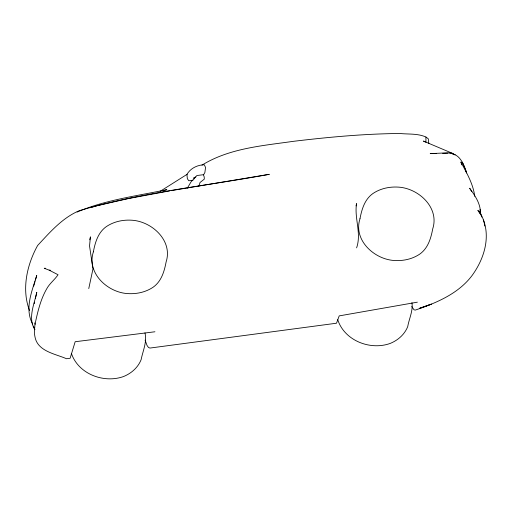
<?xml version="1.0" encoding="UTF-8"?>
<svg xmlns="http://www.w3.org/2000/svg" width="512" height="512" viewBox="0 0 512 512"><rect width="100%" height="100%" fill="white"/><g stroke="black" fill="none" stroke-linecap="round" stroke-linejoin="round"><path stroke-width="0.77" d="M425.926 142.266L425.933 137.03C417.875 133.35 408.531 134.387 399.923 133.491C364.256 133.798 328.71 137.101 293.318 141.338C262.298 145.766 229.299 148.25 201.978 165.139M480.582 214.854L480.058 209.446M90.432 236.742L89.542 245.946L92.96 268.966L88.762 288.589M356.602 247.872C361.709 233.165 354.157 218.381 356.55 203.578L356.096 205.92M89.792 239.814L90.272 237.51M34.214 303.661L34.554 302.157M35.411 298.387L36.774 292.358C34.278 304.269 27.526 318.374 34.957 329.754M33.696 286.125L35.002 281.562M35.437 280.045L36.736 275.482C32.147 290.778 24.25 308.582 32.614 323.949M203.584 174.816L204.87 172.531L205.562 167.456L204.275 164.742C197.389 164.966 190.4 168.288 186.912 174.464L187.366 178.746L188.774 180.742L192.992 180.346M187.514 187.904L190.982 181.958L196.909 175.539L203.386 174.701L204.205 176.896L204.307 179.13L200.019 182.515L198.938 186.016L187.514 187.904L188.064 187.392M160.026 191.418L187.226 174.234M77.114 212.07C105.536 199.789 136.768 196.038 166.854 189.651L163.11 190.746M90.72 207.578L96.819 205.754M195.808 177.062L193.76 177.67L194.08 178.944M97.594 205.581L128.48 198.554L169.536 190.938M417.357 302.176L339.2 315.891L336.506 323.219L149.939 348.064L148.448 347.45L147.021 345.414L145.107 340.122M171.085 190.65L188.378 187.776M198.592 186.074L269.318 174.317C205.984 185.965 141.197 192.346 79.277 210.688C62.33 217.824 49.92 232.301 37.658 245.446C26.925 264.781 21.421 289.248 29.53 310.515M154.931 331.77L75.168 341.728L70.112 358.285L66.509 358.733C55.315 353.818 37.677 351.405 35.002 336.973C33.926 332.915 34.701 328.602 34.963 324.474C37.594 312.358 40.333 300.038 46.522 289.152C49.427 283.571 54.611 279.866 58.054 274.746L49.197 270.163L44.237 268.256L45.568 268.269M436.435 153.478L430.208 153.606L449.018 152.774L452 153.152L454.989 154.778M442.662 153.344L448.109 153.235M449.664 153.203L452 153.152L423.418 141.062L425.299 141.965M49.197 270.163L50.419 270.234M454.97 154.848L452.499 153.824C460.819 155.731 464.32 165.728 466.509 172.986M425.933 137.03L428.294 138.81L428.832 143.674M471.731 191.565L469.664 188.243C475.085 195.821 481.088 204.147 480.314 213.952L477.862 210.4C481.92 214.675 484 220.294 484.8 226.061M411.763 306.522L414.01 309.798L415.334 310.08C436.403 302.906 458.426 293.766 472.179 275.386C483.565 259.648 490.458 238.97 483.475 219.936M337.722 319.661C344.429 340.64 370.259 350.688 390.291 343.392C398.016 340.23 404.576 334.483 407.718 326.637C409.082 318.726 413.216 310.829 411.949 302.688M71.424 353.453C78.349 374.042 103.923 383.661 123.674 376.486C131.398 373.318 137.958 367.578 141.101 359.725C142.848 350.893 147.219 342.003 144.966 332.877M462.368 162.17L466.278 171.494M33.466 326.131L34.317 328.314M461.798 164.896L460.87 161.99C466.65 172.954 473.152 183.757 474.752 196.346M34.726 322.886L35.2 324.365M479.942 211.174L481.805 217.12M480.032 211.872L480.314 213.952M93.37 251.846C86.509 272.96 107.258 292.147 127.232 293.568C136.307 294.227 145.498 292.339 153.114 287.226C161.421 281.376 164.314 271.45 166.112 261.958C172.973 240.851 152.218 221.664 132.25 220.243C123.174 219.584 113.984 221.472 106.368 226.586C98.061 232.435 95.168 242.362 93.37 251.846M359.981 218.758C353.12 239.866 373.875 259.053 393.843 260.474C402.918 261.133 412.109 259.245 419.725 254.131C428.032 248.282 430.925 238.355 432.723 228.87C439.59 207.757 418.835 188.57 398.861 187.149C389.786 186.49 380.595 188.378 372.979 193.491C364.672 199.341 361.779 209.267 359.981 218.758M431.315 304.16L419.603 308.314L431.315 304.16"/></g></svg>
